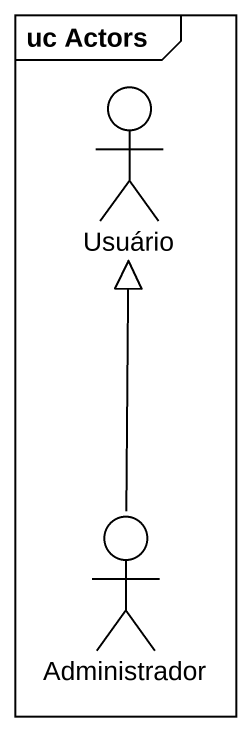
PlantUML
@startuml
mainframe uc Actors
actor Usuário
actor Administrador
Administrador -up-|> Usuário
@enduml
